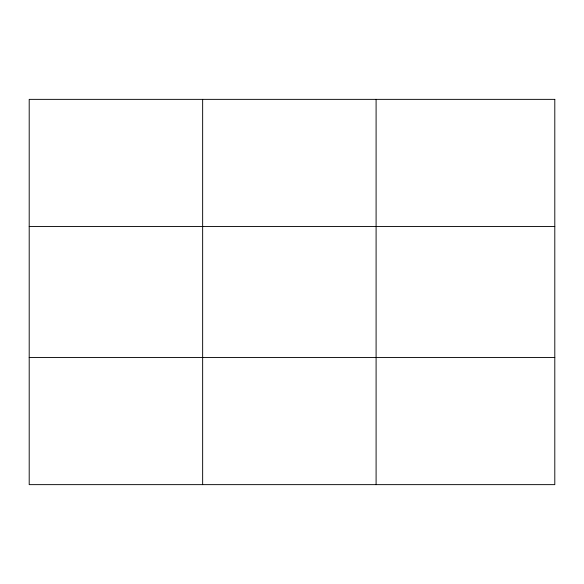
<?xml version="1.0" encoding="UTF-8"?>
<svg xmlns="http://www.w3.org/2000/svg" width="584" height="584" viewBox="0 0 584 584"><rect width="100%" height="100%" fill="white"/><g stroke="black" fill="none" stroke-linecap="round" stroke-linejoin="round"><path stroke-width="0.88" d="M202.648 484.64L202.648 99.36M376.096 484.64L376.096 99.36M29.2 226.504L554.8 226.504M29.2 357.496L554.8 357.496M554.8 99.36L554.8 484.64L29.2 484.64L29.2 99.36L554.8 99.36"/></g></svg>
